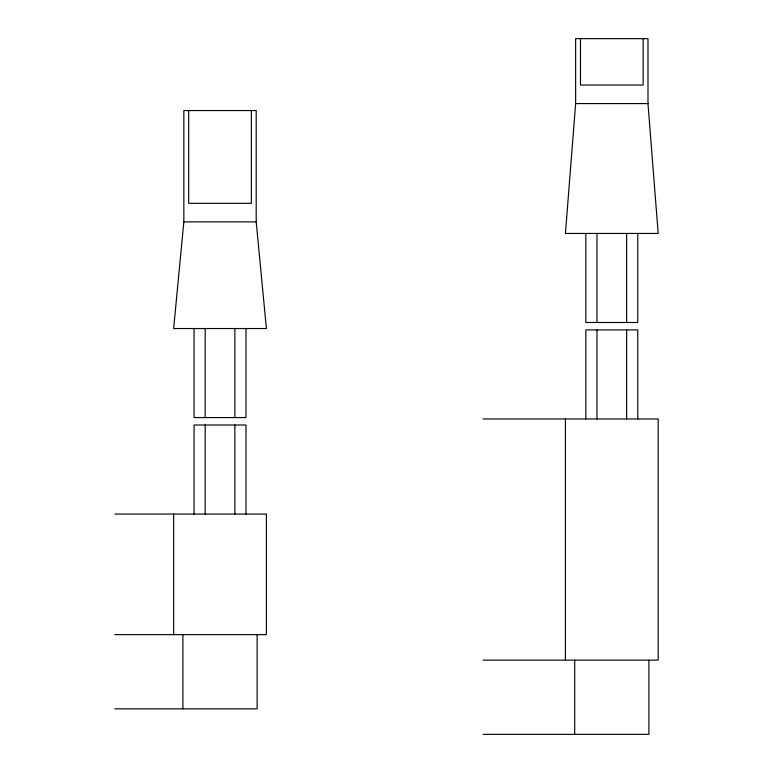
<?xml version="1.0" encoding="UTF-8"?>
<svg xmlns="http://www.w3.org/2000/svg" width="773" height="773" viewBox="0 0 773 773"><rect width="100%" height="100%" fill="white"/><g stroke="black" fill="none" stroke-linecap="round" stroke-linejoin="round"><path stroke-width="1.16" d="M575.634 103.582L565.43 233.446L658.19 233.446L647.987 103.582L647.987 38.65L575.634 38.65L575.634 103.582L647.987 103.582M183.848 221.861L173.645 328.535L266.405 328.535L256.201 221.861L256.201 110.549L183.848 110.549L183.848 221.861L256.201 221.861M483.086 418.966L658.19 418.966L658.19 660.142L483.086 660.142M114.81 514.055L266.405 514.055L266.405 634.643L114.81 634.643M114.81 708.851L257.129 708.851L257.129 634.643M483.086 734.35L648.914 734.35L648.914 660.142M643.146 38.65L643.146 85.03L580.484 85.03L580.484 38.65M637.783 233.446L637.783 322.496L585.837 322.496L585.837 233.446M637.783 418.966L637.783 329.916L585.837 329.916L585.837 418.966M626.652 233.446L626.652 322.496M626.652 329.916L626.652 418.966M596.969 233.446L596.969 322.496M596.969 329.916L596.969 418.966M574.706 660.142L574.706 734.35M565.43 418.966L565.43 660.142M251.351 110.549L251.351 203.309L188.699 203.309L188.699 110.549M245.998 328.535L245.998 417.584L194.052 417.584L194.052 328.535M245.998 514.055L245.998 425.005L194.052 425.005L194.052 514.055M234.866 328.535L234.866 417.584M234.866 425.005L234.866 514.055M205.183 328.535L205.183 417.584M205.183 425.005L205.183 514.055M182.921 634.643L182.921 708.851M173.645 514.055L173.645 634.643"/></g></svg>
